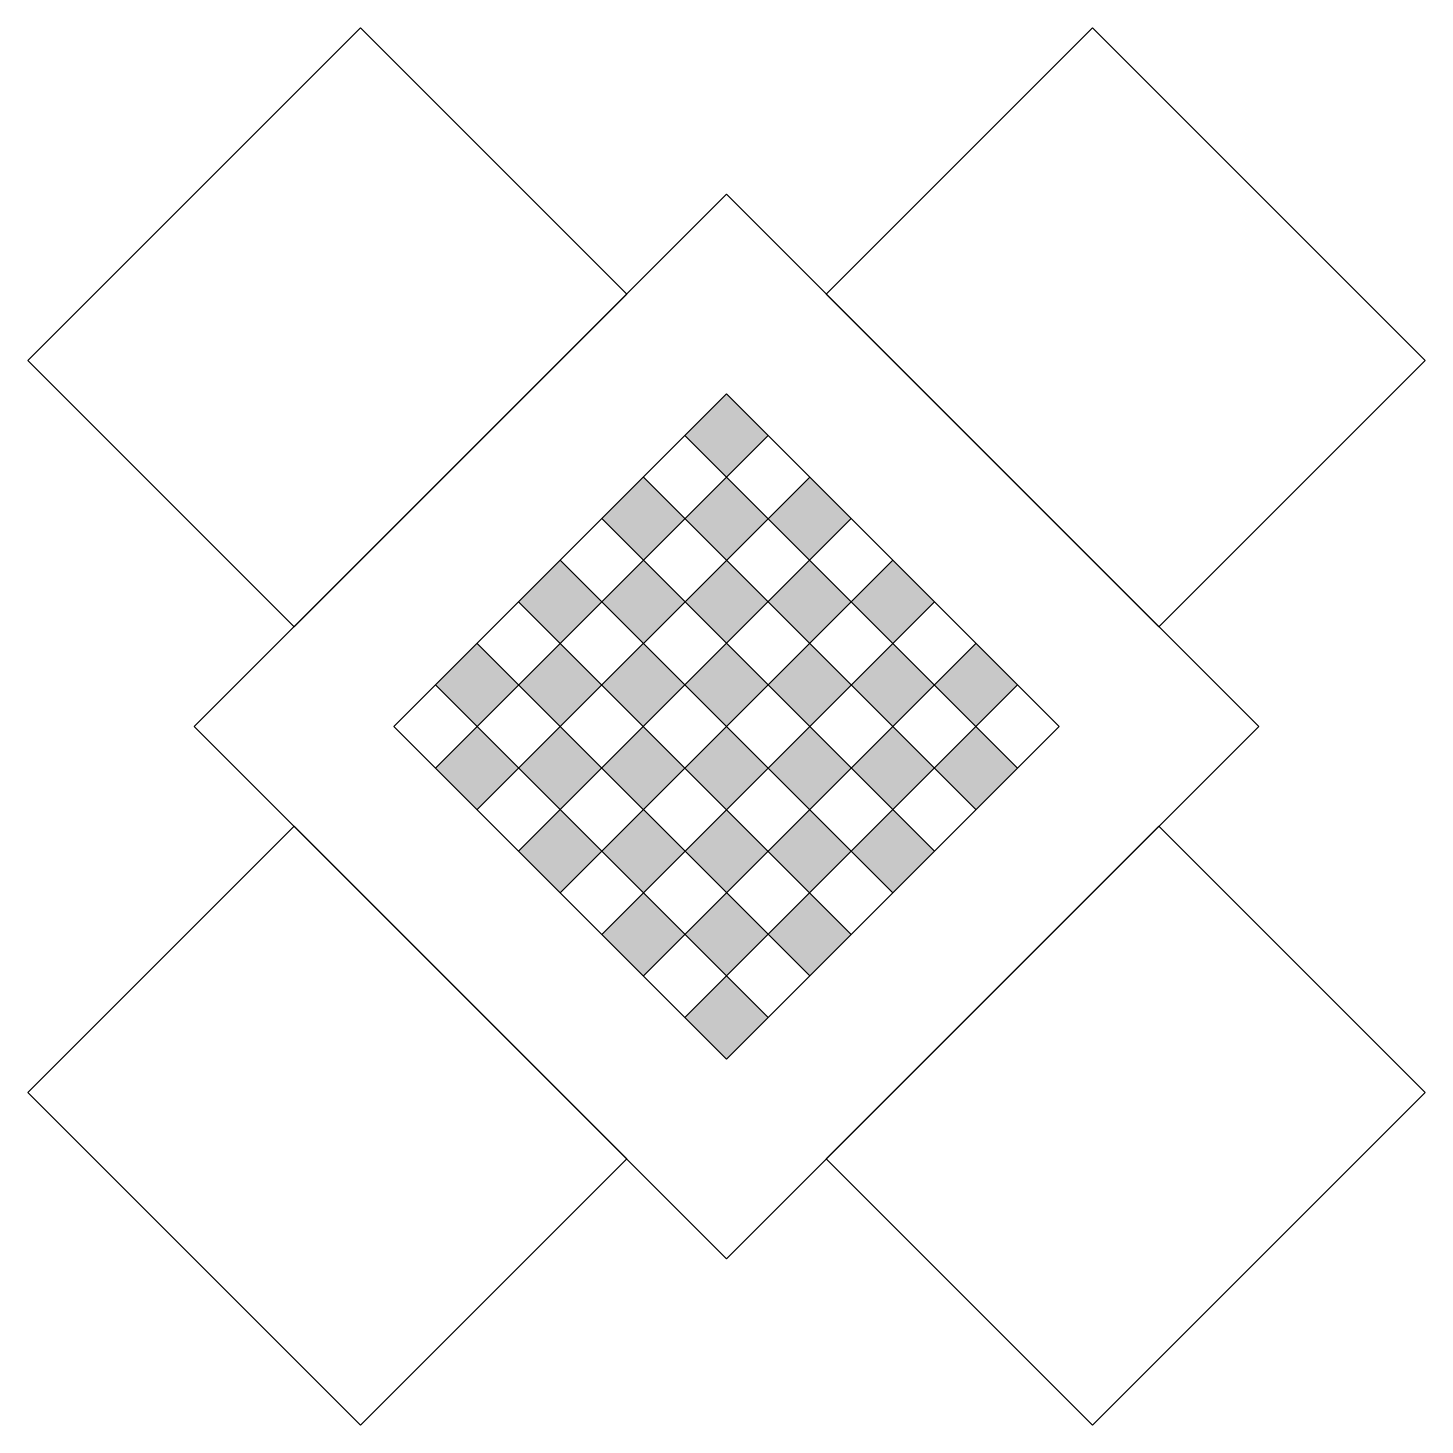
# Model space of a CAD drawing. Header units: millimetres. Extents: x 1432.51 to 1433.99, y 1332.42 to 1333.91.
import ezdxf

# ---------------------------------------------------------------- set-up
doc = ezdxf.new("R2010")
doc.units = ezdxf.units.MM
doc.header["$LTSCALE"] = 10
doc.layers.add('Mesas_de_Jogos', color=2, linetype='Continuous')

msp = doc.modelspace()

# ---------------------------------------------------------------- hatches: boundary and pattern name
at = {"layer": 'Mesas_de_Jogos'}
h = msp.add_hatch(color=256, dxfattribs=at)
h.paths.add_polyline_path([(1433.2482, 1332.8995), (1433.204, 1332.8553), (1433.2482, 1332.8111), (1433.2924, 1332.8553)])
h.paths.add_polyline_path([(1433.1598, 1332.9879), (1433.1156, 1332.9437), (1433.1598, 1332.8995), (1433.204, 1332.9437)])
h.paths.add_polyline_path([(1433.0714, 1333.0763), (1433.0272, 1333.0321), (1433.0714, 1332.9879), (1433.1156, 1333.0321)])
h.paths.add_polyline_path([(1432.983, 1333.1647), (1432.9388, 1333.1205), (1432.983, 1333.0763), (1433.0272, 1333.1205)])
h.paths.add_polyline_path([(1432.983, 1333.253), (1432.9388, 1333.2088), (1432.983, 1333.1647), (1433.0272, 1333.2088)])
h.paths.add_polyline_path([(1433.0714, 1333.1647), (1433.0272, 1333.1205), (1433.0714, 1333.0763), (1433.1156, 1333.1205)])
h.paths.add_polyline_path([(1433.1598, 1333.0763), (1433.1156, 1333.0321), (1433.1598, 1332.9879), (1433.204, 1333.0321)])
h.paths.add_polyline_path([(1433.2482, 1332.9879), (1433.204, 1332.9437), (1433.2482, 1332.8995), (1433.2924, 1332.9437)])
h.paths.add_polyline_path([(1433.3366, 1332.9879), (1433.2924, 1332.9437), (1433.3366, 1332.8995), (1433.3808, 1332.9437)])
h.paths.add_polyline_path([(1433.2482, 1333.0763), (1433.204, 1333.0321), (1433.2482, 1332.9879), (1433.2924, 1333.0321)])
h.paths.add_polyline_path([(1433.1598, 1333.1647), (1433.1156, 1333.1205), (1433.1598, 1333.0763), (1433.204, 1333.1205)])
h.paths.add_polyline_path([(1433.0714, 1333.253), (1433.0272, 1333.2088), (1433.0714, 1333.1647), (1433.1156, 1333.2088)])
h.paths.add_polyline_path([(1433.0714, 1333.3414), (1433.0272, 1333.2972), (1433.0714, 1333.253), (1433.1156, 1333.2972)])
h.paths.add_polyline_path([(1433.1598, 1333.253), (1433.1156, 1333.2088), (1433.1598, 1333.1647), (1433.204, 1333.2088)])
h.paths.add_polyline_path([(1433.2482, 1333.1647), (1433.204, 1333.1205), (1433.2482, 1333.0763), (1433.2924, 1333.1205)])
h.paths.add_polyline_path([(1433.3366, 1333.0763), (1433.2924, 1333.0321), (1433.3366, 1332.9879), (1433.3808, 1333.0321)])
h.paths.add_polyline_path([(1433.425, 1333.0763), (1433.3808, 1333.0321), (1433.425, 1332.9879), (1433.4691, 1333.0321)])
h.paths.add_polyline_path([(1433.3366, 1333.1647), (1433.2924, 1333.1205), (1433.3366, 1333.0763), (1433.3808, 1333.1205)])
h.paths.add_polyline_path([(1433.2482, 1333.253), (1433.204, 1333.2088), (1433.2482, 1333.1647), (1433.2924, 1333.2088)])
h.paths.add_polyline_path([(1433.1598, 1333.3414), (1433.1156, 1333.2972), (1433.1598, 1333.253), (1433.204, 1333.2972)])
h.paths.add_polyline_path([(1433.1598, 1333.4298), (1433.1156, 1333.3856), (1433.1598, 1333.3414), (1433.204, 1333.3856)])
h.paths.add_polyline_path([(1433.2482, 1333.3414), (1433.204, 1333.2972), (1433.2482, 1333.253), (1433.2924, 1333.2972)])
h.paths.add_polyline_path([(1433.3366, 1333.253), (1433.2924, 1333.2088), (1433.3366, 1333.1647), (1433.3808, 1333.2088)])
h.paths.add_polyline_path([(1433.425, 1333.1647), (1433.3808, 1333.1205), (1433.425, 1333.0763), (1433.4691, 1333.1205)])
h.paths.add_polyline_path([(1433.5133, 1333.1647), (1433.4691, 1333.1205), (1433.5133, 1333.0763), (1433.5575, 1333.1205)])
h.paths.add_polyline_path([(1433.425, 1333.253), (1433.3808, 1333.2088), (1433.425, 1333.1647), (1433.4691, 1333.2088)])
h.paths.add_polyline_path([(1433.3366, 1333.3414), (1433.2924, 1333.2972), (1433.3366, 1333.253), (1433.3808, 1333.2972)])
h.paths.add_polyline_path([(1433.2482, 1333.4298), (1433.204, 1333.3856), (1433.2482, 1333.3414), (1433.2924, 1333.3856)])
h.paths.add_polyline_path([(1433.2482, 1333.5182), (1433.204, 1333.474), (1433.2482, 1333.4298), (1433.2924, 1333.474)])
h.paths.add_polyline_path([(1433.3366, 1333.4298), (1433.2924, 1333.3856), (1433.3366, 1333.3414), (1433.3808, 1333.3856)])
h.paths.add_polyline_path([(1433.425, 1333.3414), (1433.3808, 1333.2972), (1433.425, 1333.253), (1433.4691, 1333.2972)])
h.paths.add_polyline_path([(1433.5133, 1333.253), (1433.4691, 1333.2088), (1433.5133, 1333.1647), (1433.5575, 1333.2088)])

# ---------------------------------------------------------------- linework, layer by layer
for p, q in [((1433.2482, 1333.5182), (1432.8946, 1333.1647)), ((1433.6017, 1333.1647), (1433.2482, 1333.5182)), ((1433.2482, 1333.5182), (1433.6017, 1333.1647)), ((1433.2924, 1333.474), (1432.9388, 1333.1205)), ((1433.204, 1333.474), (1433.5575, 1333.1205)), ((1433.3366, 1333.4298), (1432.983, 1333.0763)), ((1433.1598, 1333.4298), (1433.5133, 1333.0763)), ((1433.3808, 1333.3856), (1433.0272, 1333.0321)), ((1433.1156, 1333.3856), (1433.4691, 1333.0321)), ((1433.0714, 1333.3414), (1433.425, 1332.9879)), ((1433.425, 1333.3414), (1433.0714, 1332.9879)), ((1433.0272, 1333.2972), (1433.3808, 1332.9437)), ((1433.4691, 1333.2972), (1433.1156, 1332.9437)), ((1432.983, 1333.253), (1433.3366, 1332.8995)), ((1433.5133, 1333.253), (1433.1598, 1332.8995)), ((1432.9388, 1333.2088), (1433.2924, 1332.8553)), ((1433.5575, 1333.2088), (1433.204, 1332.8553)), ((1432.8946, 1333.1647), (1433.2482, 1332.8111)), ((1433.2482, 1332.8111), (1433.6017, 1333.1647))]:
    msp.add_line(p, q, dxfattribs=at)
for points in [[(1433.1421, 1333.6243), (1432.7886, 1333.2707), (1432.5057, 1333.5536), (1432.8593, 1333.9071)], [(1433.3542, 1333.6243), (1433.7078, 1333.2707), (1433.9906, 1333.5536), (1433.6371, 1333.9071)], [(1433.2482, 1332.599), (1433.8139, 1333.1647), (1433.2482, 1333.7303), (1432.6825, 1333.1647)], [(1432.7886, 1333.0586), (1433.1421, 1332.705), (1432.8593, 1332.4222), (1432.5057, 1332.7757)], [(1433.7078, 1333.0586), (1433.3542, 1332.705), (1433.6371, 1332.4222), (1433.9906, 1332.7757)]]:
    msp.add_lwpolyline(points, close=True, dxfattribs=at)

doc.saveas('drawing.dxf')
